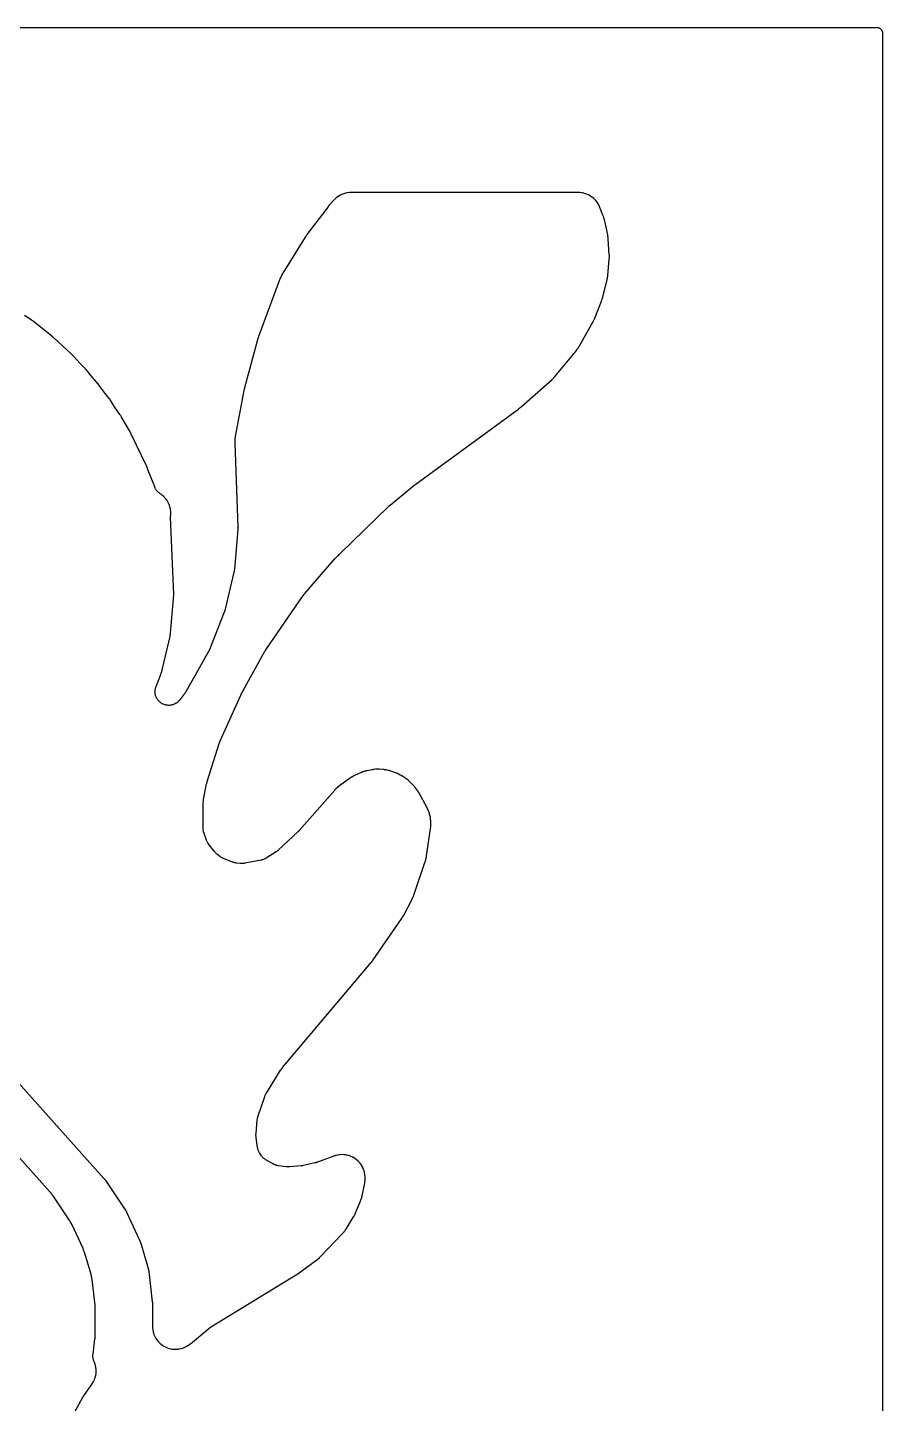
# Model space of a CAD drawing. Header units: millimetres. Extents: x 0 to 300, y 0 to 300.
# Drawn here: x 206.8 to 300.1, y 150 to 300.1 of the extents above; entities that cross this region are included whole.
import ezdxf

# ---------------------------------------------------------------- set-up
doc = ezdxf.new("R2010")
doc.units = ezdxf.units.MM
doc.layers.add('CUT', color=7, linetype='CONTINUOUS')

msp = doc.modelspace()

# ---------------------------------------------------------------- linework, layer by layer
at = {"layer": 'CUT'}
for points in [[(1.4375, 300.0625), (298.5625, 300.0625), (299.4478, 300.0625), (299.5212, 300.0589), (299.5794, 300.0503), (299.6365, 300.036), (299.6918, 300.0162), (299.745, 299.991), (299.7954, 299.9608), (299.8427, 299.9257), (299.8863, 299.8863), (299.9257, 299.8427), (299.9608, 299.7954), (299.991, 299.745), (300.0162, 299.6918), (300.036, 299.6365), (300.0503, 299.5794), (300.0589, 299.5212), (300.0625, 299.4478), (300.0625, 298.5625), (300.0625, 1.4375)], [(205.5042, 185.3163), (215.1583, 174.5429), (215.1686, 174.5312), (215.1924, 174.5037), (215.2025, 174.4918), (215.2147, 174.4772), (215.2246, 174.4652), (215.2475, 174.4368), (215.2571, 174.4246), (215.2741, 174.4028), (215.2836, 174.3904), (215.3055, 174.3613), (215.3147, 174.3487), (215.3259, 174.3333), (215.3349, 174.3206), (215.3558, 174.2907), (215.3646, 174.2778), (217.4832, 171.1269), (217.4882, 171.1194), (217.4965, 171.1068), (217.5157, 171.0763), (217.5473, 171.0238), (217.5609, 171.0004), (217.5623, 170.9979), (217.5752, 170.9741), (217.6036, 170.9199), (217.6196, 170.8875), (217.6261, 170.8739), (217.6299, 170.8658), (219.0384, 167.8061), (219.045, 167.7913), (219.0602, 167.7566), (219.0666, 167.7417), (219.0742, 167.7234), (219.0803, 167.7084), (219.0943, 167.6732), (219.1001, 167.658), (219.1102, 167.6312), (219.1158, 167.616), (219.1285, 167.5803), (219.1338, 167.5649), (219.14, 167.5462), (219.1451, 167.5307), (219.1564, 167.4946), (219.1612, 167.4791), (219.981, 164.7029), (219.9837, 164.6936), (219.9881, 164.6782), (219.9978, 164.6408), (220.013, 164.5772), (220.0192, 164.5489), (220.0198, 164.5458), (220.0252, 164.5174), (220.0362, 164.4529), (220.0419, 164.4147), (220.0439, 164.3987), (220.0451, 164.3891), (220.4279, 161.0879), (220.4293, 161.0749), (220.4323, 161.0448), (220.4336, 161.0319), (220.4349, 161.0161), (220.436, 161.0032), (220.4381, 160.9729), (220.439, 160.96), (220.4403, 160.937), (220.441, 160.9241), (220.4423, 160.8938), (220.4428, 160.8808), (220.4432, 160.865), (220.4435, 160.852), (220.4439, 160.8217), (220.444, 160.8087), (220.4441, 158.4691), (220.4443, 158.4543), (220.4467, 158.3586), (220.4472, 158.3439), (220.45, 158.2864), (220.4522, 158.257), (220.4707, 158.069), (220.4794, 158.0107), (220.5158, 157.828), (220.5301, 157.7709), (220.5842, 157.5926), (220.6041, 157.5372), (220.6754, 157.3651), (220.7006, 157.3118), (220.7885, 157.1476), (220.8188, 157.097), (220.9224, 156.9422), (220.9575, 156.8949), (221.0758, 156.751), (221.1154, 156.7073), (221.2472, 156.5757), (221.2909, 156.5361), (221.435, 156.4181), (221.4823, 156.383), (221.6373, 156.2796), (221.6879, 156.2494), (221.8522, 156.1617), (221.9055, 156.1365), (222.0777, 156.0654), (222.1332, 156.0456), (222.3115, 155.9917), (222.3687, 155.9774), (222.5514, 155.9413), (222.6097, 155.9327), (222.7951, 155.9147), (222.854, 155.9118), (223.0403, 155.9121), (223.0991, 155.915), (223.2845, 155.9335), (223.3428, 155.9422), (223.5254, 155.9788), (223.5825, 155.9932), (223.7607, 156.0476), (223.8162, 156.0675), (223.9882, 156.139), (224.0414, 156.1643), (224.2056, 156.2524), (224.2561, 156.2828), (224.4129, 156.3879), (224.437, 156.4049), (224.4832, 156.4393), (224.4949, 156.4482), (224.5703, 156.5073), (224.5818, 156.5165), (226.6043, 158.1822), (226.6167, 158.1922), (226.6457, 158.2152), (226.6582, 158.225), (226.6736, 158.2368), (226.6863, 158.2463), (226.7161, 158.2683), (226.7289, 158.2776), (226.7518, 158.2939), (226.7648, 158.303), (226.7954, 158.3239), (226.8086, 158.3328), (226.8247, 158.3435), (226.8381, 158.3521), (226.8693, 158.3719), (226.8828, 158.3803), (236.0604, 163.9792), (236.0713, 163.986), (236.1416, 164.0309), (236.1524, 164.038), (236.2394, 164.0963), (236.25, 164.1036), (236.3183, 164.1516), (236.3288, 164.159), (238.3701, 165.658), (238.3807, 165.666), (238.449, 165.7185), (238.4594, 165.7267), (238.4998, 165.7592), (238.5201, 165.7763), (238.6494, 165.8901), (238.6689, 165.9081), (238.7063, 165.944), (238.7157, 165.9533), (238.7765, 166.0144), (238.7857, 166.0239), (241.2105, 168.5721), (241.2213, 168.5837), (241.2902, 168.66), (241.3006, 168.6719), (241.3408, 168.7188), (241.3607, 168.7434), (241.4859, 168.9063), (241.5045, 168.9319), (241.5395, 168.9828), (241.5483, 168.996), (241.6043, 169.0822), (241.6128, 169.0956), (242.3825, 170.3521), (242.3882, 170.3616), (242.4274, 170.4283), (242.4331, 170.4383), (242.458, 170.4826), (242.4695, 170.5041), (242.5387, 170.6399), (242.549, 170.6611), (242.5661, 170.6982), (242.5706, 170.7083), (242.6014, 170.7784), (242.6062, 170.7898), (243.1413, 172.0811), (243.1466, 172.0944), (243.1801, 172.181), (243.1851, 172.1944), (243.2039, 172.2469), (243.213, 172.274), (243.2674, 172.4516), (243.2751, 172.4791), (243.2889, 172.5332), (243.2923, 172.5471), (243.3131, 172.6376), (243.3161, 172.6516), (243.5714, 173.8971), (243.574, 173.9105), (243.5898, 173.9977), (243.592, 174.0111), (243.6003, 174.0637), (243.604, 174.0907), (243.6236, 174.2666), (243.6261, 174.2937), (243.6296, 174.3468), (243.6303, 174.3605), (243.6341, 174.4489), (243.6346, 174.4625), (243.6359, 174.529), (243.636, 174.5436), (243.6357, 174.6382), (243.6354, 174.6528), (243.6339, 174.7096), (243.6323, 174.7387), (243.618, 174.9247), (243.6108, 174.9825), (243.579, 175.1638), (243.5661, 175.2206), (243.5169, 175.3979), (243.4986, 175.4532), (243.4324, 175.625), (243.4089, 175.6782), (243.3264, 175.8427), (243.2978, 175.8934), (243.1997, 176.0492), (243.1663, 176.0969), (243.0536, 176.2424), (243.0158, 176.2867), (242.8895, 176.4206), (242.8475, 176.4609), (242.7089, 176.582), (242.6632, 176.6181), (242.5135, 176.7251), (242.4645, 176.7566), (242.3051, 176.8486), (242.2533, 176.8753), (242.0858, 176.9514), (242.0316, 176.9729), (241.8575, 177.0324), (241.8015, 177.0485), (241.6224, 177.0909), (241.5652, 177.1015), (241.3828, 177.1264), (241.3248, 177.1314), (241.1409, 177.1384), (241.0827, 177.1378), (240.8989, 177.127), (240.841, 177.1207), (240.6592, 177.0921), (240.6022, 177.0803), (240.4215, 177.0336), (240.3935, 177.0256), (240.3392, 177.0087), (240.3254, 177.0042), (240.2358, 176.9739), (240.222, 176.9691), (238.4576, 176.3248), (238.4445, 176.3201), (238.4139, 176.3095), (238.4008, 176.305), (238.3847, 176.2997), (238.3715, 176.2954), (238.3406, 176.2858), (238.3273, 176.2817), (238.3037, 176.2747), (238.2904, 176.2709), (238.2592, 176.2621), (238.2458, 176.2585), (238.2294, 176.2542), (238.2159, 176.2507), (238.1845, 176.243), (238.171, 176.2397), (236.9336, 175.9543), (236.927, 175.9528), (236.9115, 175.9494), (236.9049, 175.9479), (236.902, 175.9473), (236.8759, 175.9421), (236.8147, 175.9308), (236.7933, 175.9272), (236.7597, 175.9226), (236.683, 175.9138), (236.6497, 175.9105), (235.4113, 175.8135), (235.3998, 175.8127), (235.3809, 175.8114), (235.3355, 175.8096), (235.259, 175.8085), (235.2251, 175.8086), (235.2214, 175.8087), (235.1875, 175.8101), (235.1108, 175.8147), (235.0656, 175.8186), (235.0469, 175.8207), (235.0356, 175.822), (234.1882, 175.9273), (234.1773, 175.9287), (234.1619, 175.9308), (234.1128, 175.9389), (234.0461, 175.9518), (233.9709, 175.9698), (233.9213, 175.9838), (233.848, 176.0082), (233.7998, 176.0265), (233.7288, 176.057), (233.6676, 176.0865), (233.6234, 176.1093), (233.6097, 176.1168), (233.6001, 176.1222), (232.8475, 176.5496), (232.8385, 176.5548), (232.8375, 176.5554), (232.7898, 176.5852), (232.7216, 176.631), (232.6466, 176.6872), (232.5992, 176.7266), (232.5309, 176.7898), (232.4876, 176.8342), (232.4262, 176.9041), (232.3763, 176.9672), (232.3428, 177.0124), (232.3411, 177.0148), (232.335, 177.0239), (232.1609, 177.2814), (232.1553, 177.2897), (232.1547, 177.2907), (232.126, 177.3371), (232.0862, 177.4063), (232.0449, 177.4873), (232.0204, 177.5419), (231.9876, 177.6261), (231.9687, 177.6831), (231.9445, 177.7701), (231.9274, 177.8463), (231.9171, 177.8999), (231.9166, 177.9028), (231.915, 177.9133), (231.7545, 178.9896), (231.7526, 179.0029), (231.7497, 179.025), (231.7441, 179.0783), (231.7375, 179.1688), (231.7354, 179.2089), (231.7353, 179.213), (231.735, 179.2532), (231.7365, 179.344), (231.7389, 179.3975), (231.7406, 179.4197), (231.7417, 179.4331), (231.8778, 180.9373), (231.8791, 180.9506), (231.8814, 180.9727), (231.8886, 181.0258), (231.9035, 181.1153), (231.911, 181.1547), (231.9118, 181.1587), (231.921, 181.1978), (231.9438, 181.2856), (231.9588, 181.337), (231.9657, 181.3582), (231.9699, 181.3709), (232.6835, 183.4658), (232.6878, 183.478), (232.695, 183.4983), (232.7138, 183.5465), (232.748, 183.6273), (232.7639, 183.6628), (232.7656, 183.6664), (232.7831, 183.7011), (232.8241, 183.7787), (232.8496, 183.8238), (232.8608, 183.8422), (232.8676, 183.8532), (234.4263, 186.3469), (234.4349, 186.3603), (234.4551, 186.3915), (234.4639, 186.4047), (234.4748, 186.4208), (234.4838, 186.434), (234.5052, 186.4644), (234.5144, 186.4773), (234.531, 186.5001), (234.5405, 186.5129), (234.5629, 186.5425), (234.5726, 186.5552), (234.5846, 186.5705), (234.5945, 186.5829), (234.618, 186.6117), (234.6281, 186.624), (244.2959, 198.0957), (244.305, 198.1068), (244.3635, 198.1797), (244.3724, 198.191), (244.4436, 198.2843), (244.4522, 198.2958), (244.5072, 198.3714), (244.5155, 198.3832), (247.6089, 202.8626), (247.6193, 202.8783), (247.6858, 202.9812), (247.6957, 202.9972), (247.775, 203.1289), (247.7844, 203.1452), (247.8442, 203.2521), (247.8532, 203.2687), (248.7594, 205.0149), (248.7641, 205.0242), (248.7967, 205.0899), (248.8015, 205.0997), (248.8221, 205.1431), (248.8317, 205.1642), (248.8885, 205.297), (248.8969, 205.3176), (248.9107, 205.3537), (248.9144, 205.3635), (248.9392, 205.4316), (248.9432, 205.4427), (250.2048, 209.1247), (250.2094, 209.1385), (250.2376, 209.228), (250.2418, 209.2418), (250.2575, 209.296), (250.2649, 209.324), (250.3084, 209.5066), (250.3144, 209.5349), (250.3248, 209.5904), (250.3273, 209.6046), (250.3424, 209.6973), (250.3446, 209.7116), (250.7882, 212.9203), (250.7898, 212.9332), (250.7996, 213.0172), (250.801, 213.0302), (250.8057, 213.0808), (250.8076, 213.1068), (250.816, 213.2735), (250.8164, 213.3255), (250.8105, 213.4901), (250.8063, 213.5419), (250.7859, 213.7076), (250.7821, 213.7333), (250.7737, 213.7835), (250.7714, 213.7963), (250.7556, 213.8794), (250.753, 213.8922), (250.6949, 214.165), (250.6917, 214.1792), (250.6696, 214.2717), (250.6661, 214.2859), (250.6515, 214.3411), (250.6433, 214.3692), (250.5866, 214.5479), (250.5662, 214.6028), (250.4923, 214.7751), (250.4802, 214.8017), (250.4551, 214.853), (250.4486, 214.8661), (250.4048, 214.9505), (250.398, 214.9634), (249.4834, 216.6281), (249.4745, 216.6438), (249.415, 216.7448), (249.4056, 216.7603), (249.368, 216.8198), (249.3479, 216.8497), (249.2112, 217.0401), (249.1892, 217.0688), (249.1448, 217.1234), (249.1332, 217.1372), (249.0565, 217.226), (249.0445, 217.2394), (248.6247, 217.6964), (248.6157, 217.706), (248.5562, 217.768), (248.5469, 217.7774), (248.5103, 217.8139), (248.4912, 217.8321), (248.366, 217.9463), (248.3255, 217.9802), (248.1907, 218.083), (248.1694, 218.0985), (248.127, 218.128), (248.116, 218.1354), (248.0444, 218.1829), (248.0333, 218.1901), (247.582, 218.4752), (247.5672, 218.4842), (247.4703, 218.5416), (247.4553, 218.5502), (247.3962, 218.5829), (247.3654, 218.5988), (247.1627, 218.6962), (247.131, 218.7103), (247.0686, 218.736), (247.0525, 218.7424), (246.9472, 218.7822), (246.9309, 218.788), (246.3665, 218.9829), (246.3537, 218.9872), (246.2699, 219.014), (246.257, 219.018), (246.2063, 219.0329), (246.1802, 219.04), (246.0119, 219.0816), (245.9589, 219.0922), (245.7876, 219.1185), (245.7607, 219.122), (245.7082, 219.1276), (245.6947, 219.1289), (245.6072, 219.1363), (245.5937, 219.1373), (245.1531, 219.1647), (245.1405, 219.1653), (245.0588, 219.1687), (245.0463, 219.169), (244.9971, 219.17), (244.9719, 219.17), (244.8106, 219.1665), (244.7604, 219.1633), (244.6, 219.1462), (244.575, 219.143), (244.5264, 219.1358), (244.5139, 219.1338), (244.4333, 219.1201), (244.4209, 219.1178), (243.8576, 219.0097), (243.8402, 219.006), (243.7272, 218.9808), (243.7098, 218.9767), (243.6425, 218.9596), (243.6082, 218.9498), (243.3878, 218.8795), (243.3541, 218.8677), (243.2893, 218.8427), (243.2728, 218.836), (243.166, 218.7912), (243.1497, 218.7841), (242.4781, 218.4783), (242.4647, 218.4719), (242.3781, 218.4299), (242.3648, 218.4232), (242.3134, 218.3967), (242.2874, 218.3824), (242.1209, 218.2857), (242.0956, 218.2702), (242.0471, 218.2387), (242.0347, 218.2305), (241.9552, 218.1761), (241.9431, 218.1676), (240.845, 217.3754), (240.8314, 217.3653), (240.7439, 217.2983), (240.7306, 217.2878), (240.6792, 217.2462), (240.6535, 217.2241), (240.4906, 217.076), (240.4662, 217.0525), (240.4199, 217.0053), (240.4082, 216.993), (240.3332, 216.9123), (240.3219, 216.8997), (236.4786, 212.5161), (236.4712, 212.5078), (236.454, 212.4886), (236.4465, 212.4804), (236.4374, 212.4705), (236.4299, 212.4624), (236.4122, 212.4437), (236.4045, 212.4357), (236.3909, 212.4216), (236.3832, 212.4137), (236.365, 212.3954), (236.3572, 212.3876), (236.3475, 212.3781), (236.3396, 212.3704), (236.321, 212.3525), (236.313, 212.3449), (234.199, 210.3648), (234.1912, 210.3577), (234.1783, 210.3458), (234.1464, 210.318), (234.0914, 210.2722), (234.0667, 210.2524), (234.064, 210.2503), (234.0386, 210.2314), (233.9805, 210.1896), (233.9456, 210.1657), (233.9309, 210.1561), (233.922, 210.1504), (232.8587, 209.4766), (232.8498, 209.471), (232.8419, 209.4662), (232.7902, 209.4365), (232.7136, 209.396), (232.6245, 209.3549), (232.5638, 209.3308), (232.4707, 209.2996), (232.3871, 209.2766), (232.3292, 209.2627), (232.3201, 209.2608), (232.3098, 209.2588), (230.5191, 208.9132), (230.5079, 208.9111), (230.4892, 208.9078), (230.4439, 208.9008), (230.3845, 208.8932), (230.3047, 208.8866), (230.2245, 208.8836), (230.1444, 208.8841), (230.0846, 208.8871), (230.039, 208.8906), (230.0201, 208.8926), (230.0087, 208.8938), (229.6141, 208.9392), (229.6044, 208.9404), (229.5882, 208.9424), (229.5495, 208.9481), (229.499, 208.9567), (229.432, 208.9708), (229.3653, 208.9875), (229.2995, 209.0066), (229.2509, 209.0228), (229.214, 209.036), (229.1988, 209.0418), (229.1897, 209.0453), (228.207, 209.4326), (228.1974, 209.4365), (228.1815, 209.443), (228.1436, 209.4595), (228.0944, 209.4822), (228.0299, 209.5152), (227.9667, 209.5509), (227.9051, 209.5889), (227.8602, 209.6193), (227.8264, 209.6432), (227.8126, 209.6535), (227.8044, 209.6597), (227.5222, 209.8748), (227.5139, 209.8812), (227.5001, 209.892), (227.4677, 209.9185), (227.426, 209.9543), (227.3724, 210.0043), (227.3206, 210.0567), (227.2712, 210.111), (227.2359, 210.153), (227.2097, 210.1858), (227.1991, 210.1996), (227.1928, 210.208), (226.5375, 211.0885), (226.5308, 211.0976), (226.5197, 211.1129), (226.494, 211.1504), (226.4615, 211.2003), (226.4211, 211.2688), (226.3837, 211.3393), (226.3495, 211.4112), (226.3264, 211.466), (226.3097, 211.5083), (226.3033, 211.5261), (226.2994, 211.5368), (226.0486, 212.2538), (226.0454, 212.263), (226.0426, 212.2712), (226.0265, 212.3242), (226.0055, 212.402), (225.9862, 212.4911), (225.9763, 212.551), (225.9661, 212.6417), (225.9612, 212.7221), (225.9595, 212.7775), (225.9595, 212.7861), (225.9596, 212.7959), (225.9903, 215.5506), (225.9905, 215.5608), (225.9908, 215.5777), (225.9927, 215.6185), (225.9974, 215.6874), (225.9999, 215.7178), (226.0003, 215.721), (226.0039, 215.7514), (226.0132, 215.8198), (226.0197, 215.8601), (226.0227, 215.8768), (226.0246, 215.8868), (226.3516, 217.5657), (226.3542, 217.5784), (226.3604, 217.6081), (226.3632, 217.6209), (226.3667, 217.6364), (226.3696, 217.649), (226.3767, 217.6786), (226.3799, 217.6912), (226.3856, 217.7135), (226.3889, 217.7261), (226.3968, 217.7554), (226.4003, 217.768), (226.4047, 217.7832), (226.4084, 217.7957), (226.4172, 217.8248), (226.421, 217.8372), (227.7723, 222.084), (227.7763, 222.0961), (227.7857, 222.1243), (227.7898, 222.1363), (227.7949, 222.151), (227.7992, 222.163), (227.8094, 222.1909), (227.8139, 222.2028), (227.8219, 222.2238), (227.8265, 222.2357), (227.8375, 222.2633), (227.8423, 222.2751), (227.8482, 222.2894), (227.8532, 222.3011), (227.8649, 222.3284), (227.8701, 222.34), (230.0658, 227.2413), (230.0697, 227.2499), (230.0789, 227.2698), (230.0829, 227.2784), (230.0878, 227.2888), (230.0919, 227.2973), (230.1015, 227.317), (230.1056, 227.3255), (230.1131, 227.3405), (230.1174, 227.3489), (230.1274, 227.3684), (230.1317, 227.3768), (230.1371, 227.387), (230.1415, 227.3953), (230.152, 227.4147), (230.1565, 227.4229), (232.6728, 231.9752), (232.6782, 231.9849), (232.691, 232.0073), (232.6965, 232.0169), (232.7034, 232.0286), (232.709, 232.0381), (232.7223, 232.0603), (232.7281, 232.0698), (232.7385, 232.0865), (232.7444, 232.0958), (232.7582, 232.1177), (232.7642, 232.127), (232.7716, 232.1383), (232.7778, 232.1475), (232.7922, 232.169), (232.7984, 232.1782), (236.8896, 238.114), (236.8967, 238.1241), (236.9133, 238.1475), (236.9205, 238.1575), (236.9294, 238.1697), (236.9367, 238.1796), (236.954, 238.2026), (236.9615, 238.2124), (236.9748, 238.2297), (236.9825, 238.2394), (237.0004, 238.2619), (237.0081, 238.2715), (237.0176, 238.2831), (237.0255, 238.2926), (237.044, 238.3146), (237.052, 238.324), (240.2773, 242.0532), (240.2836, 242.0604), (240.2984, 242.0771), (240.3048, 242.0843), (240.3126, 242.0929), (240.319, 242.1), (240.3341, 242.1164), (240.3407, 242.1234), (240.3523, 242.1357), (240.3589, 242.1426), (240.3743, 242.1587), (240.381, 242.1656), (240.3892, 242.1739), (240.3959, 242.1807), (240.4008, 242.1855), (240.4301, 242.2134), (240.4713, 242.2509), (240.5865, 242.3553), (240.5995, 242.3674), (240.7092, 242.4728), (240.7225, 242.4859), (240.807, 242.5724), (240.8198, 242.5859), (240.859, 242.6285), (240.8759, 242.6464), (240.9114, 242.683), (246.1988, 247.8392), (246.206, 247.8461), (246.2227, 247.862), (246.2299, 247.8688), (246.2386, 247.8769), (246.2458, 247.8836), (246.2628, 247.8991), (246.2702, 247.9058), (246.2832, 247.9174), (246.2906, 247.9239), (246.308, 247.9391), (246.3154, 247.9456), (246.3246, 247.9534), (246.3321, 247.9597), (246.3498, 247.9745), (246.3574, 247.9808), (248.9565, 250.1043), (248.9602, 250.1073), (248.9689, 250.1143), (248.9726, 250.1173), (248.9813, 250.1242), (248.9859, 250.1279), (248.9968, 250.1365), (249.0015, 250.1401), (249.0097, 250.1465), (249.0143, 250.1501), (249.0251, 250.1583), (249.0291, 250.1614), (249.0381, 250.1682), (249.0508, 250.1777), (249.0564, 250.1819), (260.3853, 258.4914), (260.396, 258.4994), (260.4653, 258.5527), (260.4759, 258.561), (260.5614, 258.6298), (260.5717, 258.6383), (260.6386, 258.6946), (260.6488, 258.7034), (264.0218, 261.6767), (264.03, 261.684), (264.0866, 261.7358), (264.095, 261.7436), (264.1315, 261.7782), (264.1487, 261.7953), (264.254, 261.9037), (264.2699, 261.9208), (264.2969, 261.9509), (264.3042, 261.9592), (264.3538, 262.0165), (264.3618, 262.0259), (266.5575, 264.6713), (266.5656, 264.6812), (266.6171, 264.7461), (266.625, 264.7562), (266.6551, 264.7959), (266.6702, 264.8165), (266.7648, 264.9525), (266.7789, 264.9738), (266.8056, 265.0159), (266.8123, 265.0267), (266.8552, 265.0976), (266.8617, 265.1086), (268.4825, 267.9218), (268.4877, 267.9312), (268.5239, 267.9967), (268.5293, 268.0065), (268.5522, 268.0499), (268.5628, 268.0711), (268.6266, 268.2041), (268.636, 268.2248), (268.6517, 268.261), (268.6559, 268.2709), (268.6841, 268.3393), (268.6886, 268.3505), (269.4152, 270.2188), (269.4218, 270.2366), (269.4629, 270.353), (269.4689, 270.371), (269.5158, 270.5185), (269.5213, 270.5367), (269.5549, 270.6555), (269.5598, 270.6738), (270.0279, 272.5518), (270.0305, 272.5625), (270.0478, 272.6378), (270.0502, 272.6491), (270.0606, 272.6987), (270.0652, 272.7226), (270.0903, 272.8727), (270.0937, 272.896), (270.0989, 272.9364), (270.1002, 272.9473), (270.1084, 273.0233), (270.1097, 273.0356), (270.2641, 274.7915), (270.265, 274.8023), (270.2702, 274.8774), (270.2709, 274.8886), (270.2734, 274.938), (270.2741, 274.9618), (270.2758, 275.1102), (270.2756, 275.1331), (270.2746, 275.1729), (270.2742, 275.1836), (270.2708, 275.2581), (270.2702, 275.2702), (270.1589, 276.978), (270.1581, 276.9886), (270.152, 277.0621), (270.151, 277.0731), (270.1461, 277.1212), (270.1433, 277.1444), (270.1231, 277.2883), (270.1195, 277.3104), (270.1127, 277.3487), (270.1107, 277.3591), (270.0966, 277.4307), (270.0942, 277.4423), (269.7293, 279.1161), (269.7265, 279.1283), (269.7076, 279.2069), (269.7046, 279.219), (269.6922, 279.2661), (269.6854, 279.2901), (269.638, 279.4448), (269.6302, 279.4684), (269.614, 279.5143), (269.6097, 279.526), (269.5812, 279.6018), (269.5767, 279.6134), (269.2486, 280.4329), (269.2429, 280.4466), (269.2048, 280.5355), (269.1987, 280.5491), (269.1745, 280.6019), (269.1614, 280.6286), (269.0734, 280.7977), (269.0433, 280.849), (268.9404, 281.0064), (268.9055, 281.0545), (268.7875, 281.2009), (268.7479, 281.2453), (268.616, 281.3793), (268.5723, 281.4196), (268.4277, 281.5398), (268.3802, 281.5756), (268.2245, 281.681), (268.1736, 281.7118), (268.0083, 281.8013), (267.9546, 281.827), (267.7812, 281.8996), (267.7253, 281.9198), (267.5455, 281.9749), (267.4878, 281.9895), (267.3035, 282.0266), (267.2447, 282.0354), (267.055, 282.0543), (267.0253, 282.0565), (266.9673, 282.0594), (266.9524, 282.0599), (266.8558, 282.0623), (266.8409, 282.0625), (242.1471, 282.0625), (242.1316, 282.0623), (242.0302, 282.0597), (242.0147, 282.0591), (241.9539, 282.0559), (241.9228, 282.0535), (241.724, 282.0327), (241.6625, 282.023), (241.4696, 281.9824), (241.4094, 281.9663), (241.2218, 281.9059), (241.1635, 281.8837), (240.9833, 281.8041), (240.9276, 281.776), (240.7566, 281.6781), (240.7041, 281.6443), (240.5442, 281.5292), (240.4955, 281.4902), (240.3463, 281.3573), (240.3236, 281.336), (240.2803, 281.2932), (240.2694, 281.2821), (240.1992, 281.209), (240.1885, 281.1976), (239.8177, 280.7907), (239.8085, 280.7803), (239.7491, 280.7121), (239.7401, 280.7015), (239.6677, 280.6142), (239.6589, 280.6034), (239.6028, 280.5326), (239.5943, 280.5216), (237.295, 277.4742), (237.2871, 277.4635), (237.2367, 277.3936), (237.2291, 277.3827), (237.1678, 277.2935), (237.1604, 277.2825), (237.1131, 277.2104), (237.106, 277.1992), (234.6642, 273.2867), (234.6565, 273.2739), (234.6071, 273.1903), (234.5997, 273.1773), (234.5713, 273.1263), (234.5574, 273.0999), (234.4716, 272.9258), (234.459, 272.8987), (234.4358, 272.8452), (234.4301, 272.8314), (234.3937, 272.7413), (234.3883, 272.7274), (231.998, 266.3525), (231.993, 266.3387), (231.9618, 266.2487), (231.9571, 266.2348), (231.9207, 266.1209), (231.9164, 266.1069), (231.8896, 266.0155), (231.8856, 266.0013), (230.4847, 260.7564), (230.4821, 260.7464), (230.4647, 260.6763), (230.4621, 260.6654), (230.442, 260.5776), (230.4396, 260.5669), (230.425, 260.4972), (230.4227, 260.4858), (229.4671, 255.4474), (229.4642, 255.4307), (229.4467, 255.3216), (229.4442, 255.3048), (229.4356, 255.2391), (229.4321, 255.2053), (229.4157, 254.9851), (229.4142, 254.9512), (229.413, 254.8849), (229.413, 254.8679), (229.4142, 254.7575), (229.4146, 254.7405), (229.7726, 245.6103), (229.773, 245.5959), (229.7738, 245.5624), (229.774, 245.548), (229.7742, 245.5305), (229.7742, 245.5161), (229.7739, 245.4826), (229.7736, 245.4682), (229.773, 245.4428), (229.7725, 245.4284), (229.7712, 245.3949), (229.7705, 245.3805), (229.7695, 245.363), (229.7685, 245.3487), (229.7661, 245.3152), (229.7649, 245.3009), (229.3831, 241.0031), (229.3815, 240.9871), (229.3776, 240.9498), (229.3757, 240.9338), (229.3733, 240.9143), (229.3711, 240.8984), (229.3658, 240.8612), (229.3634, 240.8453), (229.3588, 240.8172), (229.3561, 240.8014), (229.3495, 240.7644), (229.3465, 240.7486), (229.3427, 240.7294), (229.3394, 240.7136), (229.3314, 240.6769), (229.3279, 240.6612), (228.3763, 236.6275), (228.3725, 236.6119), (228.3632, 236.5756), (228.3591, 236.5601), (228.3539, 236.5412), (228.3495, 236.5257), (228.339, 236.4897), (228.3343, 236.4744), (228.3259, 236.4473), (228.3209, 236.432), (228.3091, 236.3964), (228.3039, 236.3812), (228.2974, 236.3628), (228.2919, 236.3477), (228.2788, 236.3125), (228.2731, 236.2975), (226.7075, 232.3141), (226.7016, 232.2993), (226.6874, 232.2651), (226.6812, 232.2505), (226.6735, 232.2327), (226.667, 232.2182), (226.6517, 232.1845), (226.645, 232.1701), (226.6329, 232.1447), (226.6259, 232.1304), (226.6094, 232.0973), (226.6021, 232.0831), (226.5932, 232.0659), (226.5857, 232.0519), (226.568, 232.0194), (226.5603, 232.0055), (224.0664, 227.606), (224.0587, 227.5926), (224.0404, 227.5616), (224.0324, 227.5483), (224.0226, 227.5323), (224.0144, 227.5192), (223.9951, 227.4888), (223.9867, 227.4759), (223.9716, 227.4531), (223.963, 227.4403), (223.9426, 227.4106), (223.9338, 227.3979), (223.9228, 227.3826), (223.9138, 227.3701), (223.8924, 227.3411), (223.8831, 227.3288), (223.4329, 226.7402), (223.4051, 226.7056), (223.3525, 226.6435), (223.2919, 226.5786), (223.2494, 226.5375), (223.1827, 226.4789), (223.1364, 226.4421), (223.0642, 226.3904), (223.0145, 226.3584), (222.9376, 226.314), (222.885, 226.2871), (222.804, 226.2505), (222.749, 226.2289), (222.6649, 226.2005), (222.608, 226.1844), (222.5215, 226.1644), (222.4633, 226.154), (222.3752, 226.1426), (222.3163, 226.138), (222.2275, 226.1354), (222.1684, 226.1366), (222.0798, 226.1427), (222.0211, 226.1497), (221.9335, 226.1646), (221.8758, 226.1773), (221.7901, 226.2008), (221.734, 226.2191), (221.651, 226.2509), (221.5969, 226.2747), (221.5175, 226.3145), (221.466, 226.3436), (221.3909, 226.391), (221.3426, 226.4249), (221.2725, 226.4795), (221.2277, 226.5181), (221.1634, 226.5793), (221.1226, 226.6221), (221.0646, 226.6894), (221.0283, 226.736), (220.9772, 226.8087), (220.9456, 226.8586), (220.9019, 226.936), (220.8755, 226.9888), (220.8396, 227.0701), (220.8185, 227.1253), (220.7908, 227.2097), (220.7752, 227.2667), (220.756, 227.3534), (220.7461, 227.4117), (220.7355, 227.4999), (220.7314, 227.5588), (220.7296, 227.6476), (220.7313, 227.7067), (220.7382, 227.7952), (220.7458, 227.8539), (220.7614, 227.9413), (220.7747, 227.9989), (220.7989, 228.0844), (220.8248, 228.1615), (220.8401, 228.2032), (221.346, 229.4905), (221.3535, 229.5105), (221.3997, 229.6418), (221.4065, 229.6621), (221.4586, 229.8287), (221.4646, 229.8493), (221.5014, 229.9835), (221.5067, 230.0043), (222.3283, 233.4871), (222.3329, 233.5081), (222.36, 233.6448), (222.3638, 233.6659), (222.3917, 233.8386), (222.3947, 233.8598), (222.412, 233.9982), (222.4143, 234.0195), (222.7458, 237.7511), (222.7472, 237.7702), (222.7543, 237.8945), (222.7551, 237.9137), (222.7589, 238.0699), (222.7591, 238.0891), (222.7582, 238.2137), (222.7577, 238.2328), (222.4274, 246.6579), (222.427, 246.7023), (222.4286, 246.7991), (222.4303, 246.8412), (222.4326, 246.877), (222.433, 246.8841), (222.438, 246.98), (222.4388, 247.0108), (222.4388, 247.2069), (222.4357, 247.268), (222.4161, 247.4605), (222.4068, 247.5209), (222.3677, 247.7104), (222.3522, 247.7696), (222.294, 247.9541), (222.2726, 248.0115), (222.1959, 248.189), (222.1688, 248.2439), (222.0744, 248.4128), (222.0418, 248.4646), (221.9307, 248.6229), (221.893, 248.6712), (221.7663, 248.8174), (221.7239, 248.8615), (221.583, 248.9941), (221.5363, 249.0337), (221.3805, 249.1528), (221.3557, 249.1708), (221.2908, 249.2154), (221.2856, 249.2189), (221.2797, 249.2229), (221.2441, 249.248), (221.1765, 249.2983), (221.1059, 249.3567), (221.0609, 249.3978), (220.9966, 249.4631), (220.956, 249.5086), (220.8987, 249.58), (220.863, 249.6294), (220.8132, 249.7063), (220.7827, 249.7591), (220.741, 249.8406), (220.7066, 249.9171), (220.6889, 249.9594), (219.9197, 251.9356), (219.9195, 251.9361), (219.9158, 251.9453), (219.8899, 252.0089), (219.8858, 252.0186), (219.8521, 252.0973), (219.8479, 252.1068), (219.8201, 252.1685), (219.8155, 252.1785), (218.1388, 255.7305), (218.1328, 255.7427), (218.0935, 255.8215), (218.0873, 255.8335), (218.0356, 255.9312), (218.0291, 255.9431), (217.9862, 256.02), (217.9795, 256.0318), (217.0701, 257.579), (217.0637, 257.5897), (217.0212, 257.6587), (217.0145, 257.6692), (216.9594, 257.7547), (216.9525, 257.7651), (216.9072, 257.8323), (216.9001, 257.8425), (216.3703, 258.5933), (215.9338, 259.2896), (215.9249, 259.3033), (215.8663, 259.3914), (215.8571, 259.4049), (215.7805, 259.5135), (215.771, 259.5266), (215.7076, 259.6115), (215.6977, 259.6244), (215.1825, 260.2766), (214.6835, 260.9837), (214.6736, 260.9974), (214.6074, 261.0857), (214.5971, 261.0992), (214.511, 261.2076), (214.5002, 261.2207), (214.4292, 261.3052), (214.4181, 261.318), (213.9038, 261.8954), (213.3643, 262.5785), (213.3521, 262.5933), (213.272, 262.6884), (213.2594, 262.7029), (213.155, 262.8189), (213.142, 262.833), (213.0559, 262.9228), (213.0424, 262.9364), (212.5293, 263.4386), (211.8701, 264.1786), (211.8605, 264.1892), (211.7967, 264.2574), (211.7868, 264.2678), (211.7047, 264.3515), (211.6945, 264.3616), (211.6276, 264.4267), (211.6171, 264.4366), (209.6564, 266.2535), (209.6485, 266.2607), (209.5933, 266.3101), (209.5847, 266.3176), (209.5147, 266.3778), (209.5062, 266.3851), (209.45, 266.4316), (209.4407, 266.4392), (207.4781, 268.0004), (207.4685, 268.0078), (207.406, 268.0555), (207.3964, 268.0627), (207.3167, 268.121), (207.3069, 268.1281), (207.3063, 268.1285), (207.2928, 268.1383), (207.2828, 268.1454), (207.2177, 268.191), (207.2076, 268.1979), (206.5025, 268.6702)], [(207.269, 140.4465), (212.8682, 150.6983), (212.8748, 150.7101), (212.8903, 150.7375), (212.897, 150.7492), (212.9053, 150.7633), (212.9122, 150.7749), (212.9285, 150.8018), (212.9356, 150.8133), (212.9413, 150.8225), (212.9486, 150.8339), (212.9657, 150.8603), (212.9731, 150.8715), (212.9823, 150.8852), (212.9898, 150.8964), (213.0077, 150.9222), (213.0155, 150.9333), (213.8029, 152.0368), (213.8111, 152.0487), (213.8638, 152.1264), (213.8718, 152.1384), (213.9023, 152.1858), (213.9173, 152.2105), (214.0098, 152.3708), (214.0363, 152.4222), (214.1119, 152.5884), (214.1333, 152.642), (214.1926, 152.8147), (214.2087, 152.8702), (214.2512, 153.0478), (214.2619, 153.1045), (214.287, 153.2854), (214.2922, 153.3429), (214.2999, 153.5253), (214.2995, 153.5831), (214.2896, 153.7654), (214.2837, 153.8228), (214.2563, 154.0034), (214.2449, 154.06), (214.2003, 154.237), (214.1835, 154.2923), (214.1212, 154.4666), (214.1109, 154.4936), (214.0893, 154.5457), (214.0886, 154.5474), (214.069, 154.5946), (214.0422, 154.6636), (214.0162, 154.7407), (214.0013, 154.7928), (213.9824, 154.8719), (213.9722, 154.9251), (213.9605, 155.0056), (213.9552, 155.0595), (213.9508, 155.1407), (213.9503, 155.1949), (213.9533, 155.2762), (213.9594, 155.3505), (213.9637, 155.3909), (214.1768, 157.0577), (214.1789, 157.0767), (214.1908, 157.2001), (214.1923, 157.2192), (214.2022, 157.3745), (214.2031, 157.3935), (214.207, 157.5175), (214.2073, 157.5366), (214.2072, 160.2798), (214.207, 160.2971), (214.2037, 160.4096), (214.203, 160.4269), (214.1948, 160.5678), (214.1936, 160.5851), (214.1838, 160.6972), (214.1821, 160.7144), (213.8555, 163.531), (213.8538, 163.5438), (213.8424, 163.6267), (213.8405, 163.6394), (213.8326, 163.6891), (213.828, 163.7145), (213.7945, 163.8784), (213.7888, 163.9035), (213.7767, 163.9523), (213.7734, 163.9648), (213.7514, 164.0456), (213.7479, 164.058), (213.0625, 166.3788), (213.056, 166.3994), (213.0114, 166.5327), (213.0041, 166.5531), (212.9421, 166.7182), (212.9342, 166.7383), (212.88, 166.8681), (212.8713, 166.8879), (211.6745, 169.4878), (211.6693, 169.4987), (211.6352, 169.5691), (211.6298, 169.5799), (211.6084, 169.6218), (211.5971, 169.6431), (211.5205, 169.7795), (211.5083, 169.8002), (211.4836, 169.8403), (211.4772, 169.8505), (211.4348, 169.9163), (211.4282, 169.9264), (209.6094, 172.6313), (209.5975, 172.6484), (209.5182, 172.7579), (209.5057, 172.7746), (209.4015, 172.9085), (209.3885, 172.9246), (209.3018, 173.0284), (209.2881, 173.0442), (200.4743, 182.8793)]]:
    msp.add_lwpolyline(points, dxfattribs=at)

doc.saveas('drawing.dxf')
